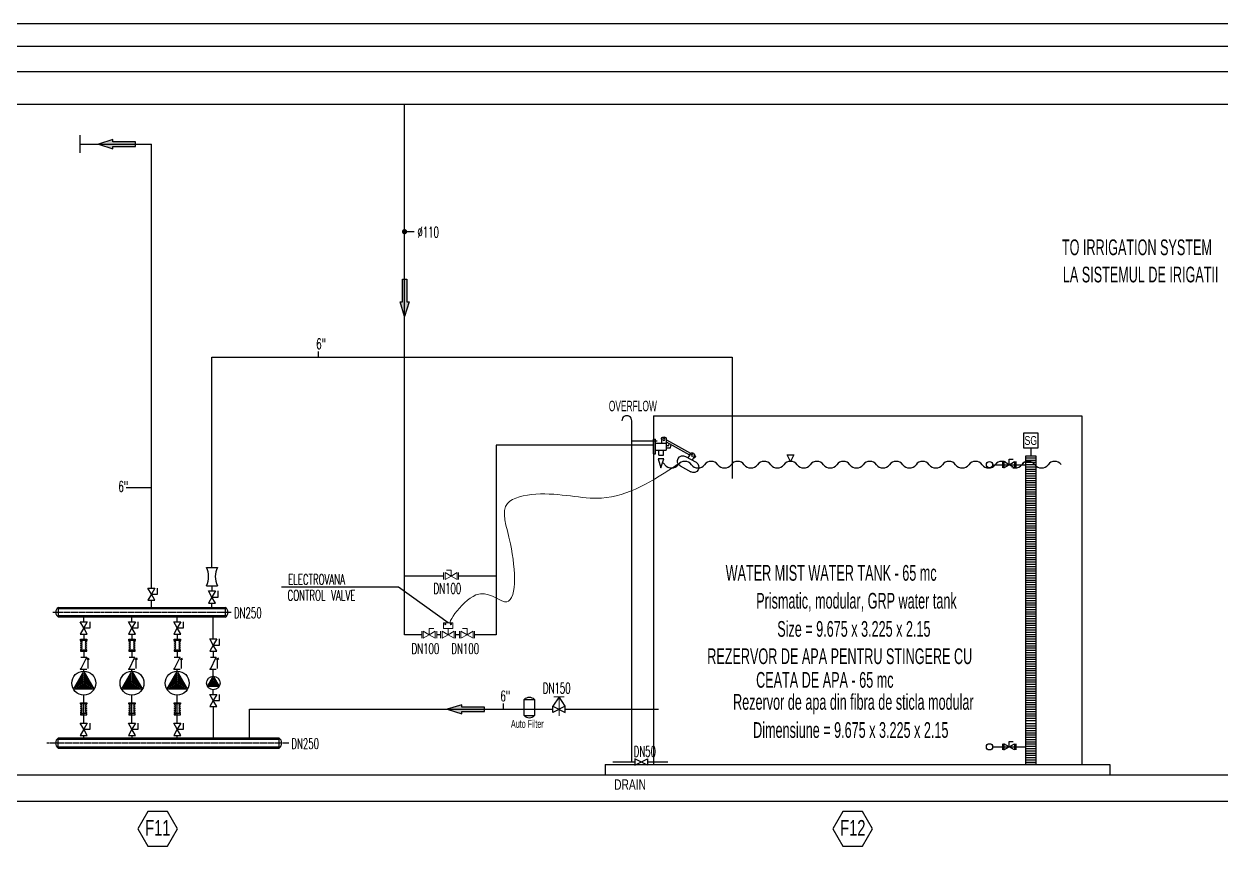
# Model space of a CAD drawing. Header units: inches. Extents: x -213476 to 33124, y -97366 to -68351.
# Drawn here: x -60458 to -51322, y -94996 to -88722 of the extents above; entities that cross this region are included whole.
import ezdxf
from ezdxf.enums import TextEntityAlignment as Align
from ezdxf.lldxf.tags import DXFTag

# ---------------------------------------------------------------- set-up
doc = ezdxf.new("R2010")
doc.units = ezdxf.units.IN
doc.header["$MEASUREMENT"] = 0
doc.set_wipeout_variables(frame=1)
doc.linetypes.add('CENTER2', pattern=[28.575, 19.05, -3.175, 3.175, -3.175])
doc.linetypes.add('DOT', pattern=[0.25, 0, -0.25])
for name, color, linetype in [('-M-DW EQUIP', 7, 'Continuous'), ('-M-DW VALVE', 7, 'Continuous'), ('1-CIHAZ', 8, 'Continuous'), ('1-FCU-BORU', 4, 'Continuous'), ('BAŞLIK', 1, 'Continuous'), ('duvar', 3, 'Continuous'), ('LEJAND', 3, 'Continuous'), ('ok', 7, 'Continuous'), ('T-ISICİHAZ', 8, 'Continuous'), ('T-NOT', 7, 'Continuous'), ('t-soguk', 161, 'Continuous'), ('T-SOĞUK', 161, 'SOĞUKSU'), ('t-temiz çap', 7, 'Continuous'), ('T-TOPLAM', 7, 'Continuous'), ('t-vana', 7, 'Continuous'), ('t-yangin', 40, 'YANGIN'), ('VANA', 7, 'Continuous')]:
    doc.layers.add(name, color=color, linetype=linetype)
doc.layers.add('1-SIHHI CAP', color=4, linetype='Continuous', lineweight=25)
doc.layers.add('T-SIHCİHAZ', color=1, linetype='Continuous', lineweight=5)
for name, color, linetype, true_color in [('t-santral', 7, 'Continuous', 0xffffff), ('T-SPR-CAP', 2, 'Continuous', 0xffff00), ('t-çap', 2, 'Continuous', 0xffff00)]:
    doc.layers.add(name, color=color, linetype=linetype, true_color=true_color)
doc.styles.add('ARIAL', font='wturkce.shx')
doc.styles.add('not', font='WTURKCE.SHX', dxfattribs={"width": 0.6, "height": 10})
doc.styles.add('russian', font='arial.ttf')
doc.styles.get("Standard").update_dxf_attribs({"font": 'arial.ttf'})
doc.styles.add('t-sihsemacap', font='txt.shx', dxfattribs={"width": 0.6, "height": 10})
doc.linetypes.add('FCG', pattern='A,5,-0.15,["/",Standard,S=0.1,R=0,X=-0.1,Y=-0.05],-0.03', length=5.18)
tags = doc.linetypes.add('SOĞUKSU', pattern=[0.85, 0.75, -0.05, 0, -0.05]).pattern_tags.tags
tags[10:11] = [DXFTag(74, 4), DXFTag(75, 0), DXFTag(340, '0'), DXFTag(46, 1.0), DXFTag(50, 0.0), DXFTag(44, 0.0), DXFTag(45, 0.0)]
tags[8:9] = [DXFTag(74, 4), DXFTag(75, 0), DXFTag(340, '0'), DXFTag(46, 1.0), DXFTag(50, 0.0), DXFTag(44, 0.0), DXFTag(45, 0.0)]
tags[6:7] = [DXFTag(74, 4), DXFTag(75, 0), DXFTag(340, '0'), DXFTag(46, 1.0), DXFTag(50, 0.0), DXFTag(44, 0.0), DXFTag(45, 0.0)]
tags[4:5] = [DXFTag(74, 4), DXFTag(75, 0), DXFTag(340, '0'), DXFTag(46, 1.0), DXFTag(50, 0.0), DXFTag(44, 0.0), DXFTag(45, 0.0)]
doc.linetypes.add('YANGIN', pattern='A,0.5,-0.1,["Y",Standard,S=0.1,R=0,X=-0.1,Y=-0.05],0', length=0.6)

# ---------------------------------------------------------------- blocks, each defined once
blk = doc.blocks.new('t-vana')
at = {"color": 7}
blk.add_wipeout([(6, 12), (0, 12), (6, 0), (0, 0), (6, 12), (0, 12)], dxfattribs=at).dxf.layer = 'T-ISICİHAZ'
at = {"layer": 't-vana'}
for p, q in [((6, 12), (0, 12)), ((0, 12), (6, 0)), ((0, 0), (6, 12)), ((6, 0), (0, 0))]:
    blk.add_line(p, q, dxfattribs=at)
blk = doc.blocks.new('A$C12F96355')
at = {"layer": 'ok', "ltscale": 100}
blk.add_hatch(color=256, dxfattribs=at).paths.add_polyline_path([(-16.44, 1), (-16.44, -1), (-6.42, -1), (-6.42, -2.01), (0, 0), (-6.42, 2.01), (-6.42, 1)])
blk.add_lwpolyline([(-6.42, -1), (-16.44, -1), (-16.44, 1), (-6.42, 1), (-6.42, 2.01), (0, 0), (-6.42, -2.01), (-6.42, -1), (-16.44, -1)], dxfattribs=at)
blk = doc.blocks.new('BV15')
at = {"linetype": 'DOT', "ltscale": 10000}
blk.add_wipeout([(-42.6, 10), (0, 10), (0, -10), (-42.6, -10)], dxfattribs=at).dxf.layer = '-M-DW VALVE'
at = {"layer": '-M-DW VALVE', "ltscale": 0.25}
for p, q in [((-42.6, 10), (-42.6, -10)), ((0, 10), (0, -10))]:
    blk.add_line(p, q, dxfattribs=at)
at = {"layer": '-M-DW VALVE'}
for p, q in [((-21.3, 0), (-21.3, 17.5)), ((-21.3, 17.5), (-8.3, 17.5))]:
    blk.add_line(p, q, dxfattribs=at)
at = {"layer": '-M-DW VALVE', "ltscale": 0.25, "flags": 128}
for points in [[(-21.3, 0), (-38.6, 10), (-38.6, -10)], [(-21.3, 0), (-4, 10), (-4, -10)]]:
    blk.add_lwpolyline(points, close=True, dxfattribs=at)
at = {"layer": '-M-DW VALVE', "flags": 9}
blk.add_attdef('CAP', text='', height=3, rotation=90, dxfattribs=at).set_placement((-7.3, 0), align=Align.MIDDLE_CENTER)
blk = doc.blocks.new('A$C325C4C26')
at = {"layer": 'LEJAND', "color": 7}
for p, q in [((-3, -1.1), (-3, 0)), ((-3, 0), (3, 0)), ((3, 0), (3, -1.1)), ((-3, -2), (-1.4, -1.1)), ((-1.4, -1.1), (-3, -1.1)), ((-1.4, -2.9), (-3, -2)), ((-3, -3.8), (-1.4, -2.9)), ((-1.4, -4.8), (-3, -3.8)), ((-3, -5.7), (-1.4, -4.8)), ((-1.4, -6.6), (-3, -5.7)), ((-3, -7.6), (-1.4, -6.6)), ((-1.4, -8.5), (-3, -7.6)), ((-3, -9.4), (-1.4, -8.5)), ((-1.4, -10.3), (-3, -9.4)), ((-3, -10.3), (-3, -11.4)), ((3, -10.3), (-3, -10.3)), ((-3, -10.3), (-1.4, -10.3)), ((-3, -11.4), (3, -11.4)), ((3, -1.1), (-1.4, -1.1)), ((1.4, -1.1), (3, -2)), ((3, -2), (1.4, -2.9)), ((1.4, -2.9), (3, -3.8)), ((3, -3.8), (1.4, -4.8)), ((1.4, -4.8), (3, -5.7)), ((3, -5.7), (1.4, -6.6)), ((1.4, -6.6), (3, -7.6)), ((3, -7.6), (1.4, -8.5)), ((1.4, -8.5), (3, -9.4)), ((3, -9.4), (1.4, -10.3)), ((3, -11.4), (3, -10.3))]:
    blk.add_line(p, q, dxfattribs=at)
blk = doc.blocks.new('Z$W@#14308')
at = {"layer": 'BAŞLIK', "color": 7}
for p, q in [((0, 4.8), (8.3, 0)), ((0, -4.8), (0, 4.8)), ((8.3, 0), (0, -4.8)), ((16.7, 4.8), (8.3, 0)), ((8.3, 0), (16.7, -4.8)), ((16.7, -4.8), (16.7, 4.8))]:
    blk.add_line(p, q, dxfattribs=at)
at = {"layer": 'T-TOPLAM', "color": 7, "ltscale": 1.1}
for p, q in [((8.3, 0), (8.3, 8.6)), ((8.3, 8.6), (16.7, 8.6))]:
    blk.add_line(p, q, dxfattribs=at)
blk = doc.blocks.new('A$C0F8577D1')
at = {"layer": 't-vana', "lineweight": 20}
for p, q in [((1, 11.8), (10.9, 11.8)), ((5.9, 11.8), (5.9, -6.3))]:
    blk.add_line(p, q, dxfattribs=at)
at = {"layer": 't-vana'}
for points in [[(11.9, 3), (5.9, 11.8), (0, 3)], [(11.9, -3), (11.9, 3), (0, -3), (0, 3), (11.9, -3)]]:
    blk.add_lwpolyline(points, dxfattribs=at)
blk = doc.blocks.new('Z$W@#6597')
at = {"layer": 't-vana'}
for p, q in [((0, 5.3), (0, -5.3)), ((17.4, 5.3), (17.4, -5.3))]:
    blk.add_line(p, q, dxfattribs=at)
for centre, start, end in [((8.7, 22.7), 243.5439, 296.4561), ((8.7, -22.7), 63.5439, 116.4561)]:
    blk.add_arc(centre, 19.5, start, end, dxfattribs=at)
blk = doc.blocks.new('şamandra-ali')
at = {"layer": 'VANA', "color": 7}
for p, q in [((-29.7, 15.5), (-84.2, -15.1)), ((-29.3, 11), (-82.1, -18.7)), ((-39.2, -2.8), (-40.4, 4.8)), ((-35, 2.1), (-35.9, 7.3)), ((-29.5, 2.1), (-35, 2.1)), ((-29.3, 16.4), (-29.4, 7)), ((-29.4, 8), (-29.4, -8)), ((-4.9, 8), (-29.4, 8)), ((-18.2, 16.4), (-18.1, 8)), ((0, 16.7), (-4.9, 16.7)), ((-4.9, -16.7), (-4.9, 16.7)), ((0, -16.7), (0, 16.7)), ((0, 9.9), (0, -9.9)), ((-73, -22.4), (-96.8, -35.8)), ((-93.9, -20.6), (-95.9, -21.7)), ((-95.9, -21.7), (-93.9, -25.3)), ((-91.9, -24.2), (-93.9, -25.3)), ((-92.8, -22.5), (-88.2, -30.9)), ((-83.2, -17), (-78.3, -25.4)), ((-29.5, -2.8), (-39.2, -2.8)), ((-4.9, -8), (-29.4, -8)), ((-23.1, -19.2), (-23.1, -8)), ((-12.4, -19.2), (-23.1, -19.2)), ((-12.4, -19.2), (-12.4, -8)), ((0, -16.7), (-4.9, -16.7)), ((-60.9, -43.9), (-84.7, -57.3))]:
    blk.add_line(p, q, dxfattribs=at)
blk.add_lwpolyline([(-17.3, -48), (-23.8, -28.2), (-10.7, -28.2), (-17.3, -48)], dxfattribs=at)
for centre in [(-23.7, 16.5), (-88, -19.6)]:
    blk.add_circle(centre, 2.41, dxfattribs=at)
for centre, radius, start, end in [((-23.7, 16.4), 5.53, 0, 180), ((-88, -19.7), 5.53, 29.3444, 209.3444), ((-67, -33.2), 12.4, 299.3444, 119.3444), ((-90.8, -46.6), 12.4, 119.3444, 299.3444)]:
    blk.add_arc(centre, radius, start, end, dxfattribs=at)
blk = doc.blocks.new('A$C203A742C')
at = {"layer": 'T-SIHCİHAZ', "color": 7}
for p, q in [((7.5, 15.7), (7.5, 30.7)), ((7.5, 30.7), (30.9, 30.7)), ((30.9, 30.7), (30.9, 15.7)), ((0, 9), (0, -9)), ((7.5, 15.7), (30.9, 15.7)), ((19.2, 0), (19.2, 15.7)), ((38.4, 9), (38.4, -9))]:
    blk.add_line(p, q, dxfattribs=at)
at = {"layer": 'T-SIHCİHAZ', "color": 7, "elevation": -23.2}
for points in [[(19.2, 0), (3.6, 9), (3.6, -9)], [(19.2, 0), (34.8, 9), (34.8, -9)]]:
    blk.add_lwpolyline(points, close=True, dxfattribs=at)
at = {"layer": 'T-SIHCİHAZ', "color": 7}
for centre in [(12, 27.2), (26.4, 27.2)]:
    blk.add_circle(centre, 1.5, dxfattribs=at)

msp = doc.modelspace()

# ---------------------------------------------------------------- linework, layer by layer
at = {"layer": '-M-DW EQUIP'}
msp.add_line((-52773.8, -91956.3, 0), (-52773.8, -92018.3, 0), dxfattribs=at)
at = {"layer": '-M-DW EQUIP', "color": 14}
for p, q in [((-52812, -92033, 0), (-52735.6, -92033, 0)), ((-52812, -92050.2, 0), (-52735.6, -92050.2, 0)), ((-52812, -92067.5, 0), (-52735.6, -92067.5, 0)), ((-52812, -92084.8, 0), (-52735.6, -92084.8, 0)), ((-52812, -92102.1, 0), (-52735.6, -92102.1, 0)), ((-52812, -92119.4, 0), (-52735.6, -92119.4, 0)), ((-52812, -92119.4, 0), (-52735.6, -92119.4, 0)), ((-52812, -92136.6, 0), (-52735.6, -92136.6, 0)), ((-52812, -92153.9, 0), (-52735.6, -92153.9, 0)), ((-52812, -92171.2, 0), (-52735.6, -92171.2, 0)), ((-52812, -92188.5, 0), (-52735.6, -92188.5, 0)), ((-52812, -92188.5, 0), (-52735.6, -92188.5, 0)), ((-52812, -92205.8, 0), (-52735.6, -92205.8, 0)), ((-52812, -92223, 0), (-52735.6, -92223, 0)), ((-52812, -92240.3, 0), (-52735.6, -92240.3, 0)), ((-52812, -92257.6, 0), (-52735.6, -92257.6, 0)), ((-52812, -92274.9, 0), (-52735.6, -92274.9, 0)), ((-52812, -92292.2, 0), (-52735.6, -92292.2, 0)), ((-52812, -92309.4, 0), (-52735.6, -92309.4, 0)), ((-52812, -92326.7, 0), (-52735.6, -92326.7, 0)), ((-52812, -92344, 0), (-52735.6, -92344, 0)), ((-52812, -92361.3, 0), (-52735.6, -92361.3, 0)), ((-52812, -92378.6, 0), (-52735.6, -92378.6, 0)), ((-52812, -92395.8, 0), (-52735.6, -92395.8, 0)), ((-52812, -92413.1, 0), (-52735.6, -92413.1, 0)), ((-52812, -92430.4, 0), (-52735.6, -92430.4, 0)), ((-52812, -92447.7, 0), (-52735.6, -92447.7, 0)), ((-52812, -92465, 0), (-52735.6, -92465, 0)), ((-52812, -92482.2, 0), (-52735.6, -92482.2, 0)), ((-52812, -92499.5, 0), (-52735.6, -92499.5, 0)), ((-52812, -92516.8, 0), (-52735.6, -92516.8, 0)), ((-52812, -92534.1, 0), (-52735.6, -92534.1, 0)), ((-52812, -92551.4, 0), (-52735.6, -92551.4, 0)), ((-52812, -92568.6, 0), (-52735.6, -92568.6, 0)), ((-52812, -92585.9, 0), (-52735.6, -92585.9, 0)), ((-52812, -92603.2, 0), (-52735.6, -92603.2, 0)), ((-52812, -92603.2, 0), (-52735.6, -92603.2, 0)), ((-52812, -92620.5, 0), (-52735.6, -92620.5, 0)), ((-52812, -92637.8, 0), (-52735.6, -92637.8, 0)), ((-52812, -92655, 0), (-52735.6, -92655, 0)), ((-52812, -92672.3, 0), (-52735.6, -92672.3, 0)), ((-52812, -92689.6, 0), (-52735.6, -92689.6, 0)), ((-52812, -92706.9, 0), (-52735.6, -92706.9, 0)), ((-52812, -92724.2, 0), (-52735.6, -92724.2, 0)), ((-52812, -92741.4, 0), (-52735.6, -92741.4, 0)), ((-52812, -92758.7, 0), (-52735.6, -92758.7, 0)), ((-52812, -92776, 0), (-52735.6, -92776, 0)), ((-52812, -92793.3, 0), (-52735.6, -92793.3, 0)), ((-52812, -92810.6, 0), (-52735.6, -92810.6, 0)), ((-52812, -92827.8, 0), (-52735.6, -92827.8, 0)), ((-52812, -92845.1, 0), (-52735.6, -92845.1, 0)), ((-52812, -92862.4, 0), (-52735.6, -92862.4, 0)), ((-52812, -92879.7, 0), (-52735.6, -92879.7, 0)), ((-52812, -92897, 0), (-52735.6, -92897, 0)), ((-52812, -92914.2, 0), (-52735.6, -92914.2, 0)), ((-52812, -92931.5, 0), (-52735.6, -92931.5, 0)), ((-52812, -92948.8, 0), (-52735.6, -92948.8, 0)), ((-52812, -92966.1, 0), (-52735.6, -92966.1, 0)), ((-52812, -92983.4, 0), (-52735.6, -92983.4, 0)), ((-52812, -93000.6, 0), (-52735.6, -93000.6, 0)), ((-52812, -93017.9, 0), (-52735.6, -93017.9, 0)), ((-52812, -93017.9, 0), (-52735.6, -93017.9, 0)), ((-52812, -93035.2, 0), (-52735.6, -93035.2, 0)), ((-52812, -93052.5, 0), (-52735.6, -93052.5, 0)), ((-52812, -93069.8, 0), (-52735.6, -93069.8, 0)), ((-52812, -93087, 0), (-52735.6, -93087, 0)), ((-52812, -93104.3, 0), (-52735.6, -93104.3, 0)), ((-52812, -93121.6, 0), (-52735.6, -93121.6, 0)), ((-52812, -93138.9, 0), (-52735.6, -93138.9, 0)), ((-52812, -93156.2, 0), (-52735.6, -93156.2, 0)), ((-52812, -93173.4, 0), (-52735.6, -93173.4, 0)), ((-52812, -93190.7, 0), (-52735.6, -93190.7, 0)), ((-52812, -93208, 0), (-52735.6, -93208, 0)), ((-52812, -93225.3, 0), (-52735.6, -93225.3, 0)), ((-52812, -93242.6, 0), (-52735.6, -93242.6, 0)), ((-52812, -93259.8, 0), (-52735.6, -93259.8, 0)), ((-52812, -93277.1, 0), (-52735.6, -93277.1, 0)), ((-52812, -93294.4, 0), (-52735.6, -93294.4, 0)), ((-52812, -93311.7, 0), (-52735.6, -93311.7, 0)), ((-52812, -93329, 0), (-52735.6, -93329, 0)), ((-52812, -93346.2, 0), (-52735.6, -93346.2, 0)), ((-52812, -93363.5, 0), (-52735.6, -93363.5, 0)), ((-52812, -93380.8, 0), (-52735.6, -93380.8, 0)), ((-52812, -93398.1, 0), (-52735.6, -93398.1, 0)), ((-52812, -93415.4, 0), (-52735.6, -93415.4, 0)), ((-52812, -93432.6, 0), (-52735.6, -93432.6, 0)), ((-52812, -93449.9, 0), (-52735.6, -93449.9, 0)), ((-52812, -93467.2, 0), (-52735.6, -93467.2, 0)), ((-52812, -93484.5, 0), (-52735.6, -93484.5, 0)), ((-52812, -93501.8, 0), (-52735.6, -93501.8, 0)), ((-52812, -93519, 0), (-52735.6, -93519, 0)), ((-52812, -93536.3, 0), (-52735.6, -93536.3, 0)), ((-52812, -93553.6, 0), (-52735.6, -93553.6, 0)), ((-52812, -93570.9, 0), (-52735.6, -93570.9, 0)), ((-52812, -93588.2, 0), (-52735.6, -93588.2, 0)), ((-52812, -93605.4, 0), (-52735.6, -93605.4, 0)), ((-52812, -93622.7, 0), (-52735.6, -93622.7, 0)), ((-52812, -93640, 0), (-52735.6, -93640, 0)), ((-52812, -93657.3, 0), (-52735.6, -93657.3, 0)), ((-52812, -93674.6, 0), (-52735.6, -93674.6, 0)), ((-52812, -93692.2, 0), (-52735.6, -93692.2, 0)), ((-52812, -93709.5, 0), (-52735.6, -93709.5, 0)), ((-52812, -93726.8, 0), (-52735.6, -93726.8, 0)), ((-52812, -93744, 0), (-52735.6, -93744, 0)), ((-52812, -93761.3, 0), (-52735.6, -93761.3, 0)), ((-52812, -93778.6, 0), (-52735.6, -93778.6, 0)), ((-52812, -93795.9, 0), (-52735.6, -93795.9, 0)), ((-52812, -93813.2, 0), (-52735.6, -93813.2, 0)), ((-52812, -93830.4, 0), (-52735.6, -93830.4, 0)), ((-52812, -93847.7, 0), (-52735.6, -93847.7, 0)), ((-52812, -93865, 0), (-52735.6, -93865, 0)), ((-52812, -93882.3, 0), (-52735.6, -93882.3, 0)), ((-52812, -93899.6, 0), (-52735.6, -93899.6, 0)), ((-52812, -93916.8, 0), (-52735.6, -93916.8, 0)), ((-52812, -93934.1, 0), (-52735.6, -93934.1, 0)), ((-52812, -93951.4, 0), (-52735.6, -93951.4, 0)), ((-52812, -93968.7, 0), (-52735.6, -93968.7, 0)), ((-52812, -93986, 0), (-52735.6, -93986, 0)), ((-52812, -94003.2, 0), (-52735.6, -94003.2, 0)), ((-52812, -94020.5, 0), (-52735.6, -94020.5, 0)), ((-52812, -94037.8, 0), (-52735.6, -94037.8, 0)), ((-52812, -94061.9, 0), (-52735.6, -94061.9, 0)), ((-52812, -94079.2, 0), (-52735.6, -94079.2, 0)), ((-52812, -94096.5, 0), (-52735.6, -94096.5, 0)), ((-52812, -94113.7, 0), (-52735.6, -94113.7, 0)), ((-52812, -94131, 0), (-52735.6, -94131, 0)), ((-52812, -94148.3, 0), (-52735.6, -94148.3, 0)), ((-52812, -94165.6, 0), (-52735.6, -94165.6, 0)), ((-52812, -94182.9, 0), (-52735.6, -94182.9, 0)), ((-52812, -94200.1, 0), (-52735.6, -94200.1, 0)), ((-52812, -94217.4, 0), (-52735.6, -94217.4, 0)), ((-52812, -94234.7, 0), (-52735.6, -94234.7, 0)), ((-52812, -94252, 0), (-52735.6, -94252, 0)), ((-52812, -94269.3, 0), (-52735.6, -94269.3, 0)), ((-52812, -94286.5, 0), (-52735.6, -94286.5, 0)), ((-52812, -94303.8, 0), (-52735.6, -94303.8, 0)), ((-52812, -94321.1, 0), (-52735.6, -94321.1, 0)), ((-52812, -94338.4, 0), (-52735.6, -94338.4, 0)), ((-52812, -94355.6, 0), (-52735.6, -94355.6, 0))]:
    msp.add_line(p, q, dxfattribs=at)
at = {"layer": '-M-DW EQUIP'}
for points in [[(-52829, -91956.3), (-52718.5, -91956.3), (-52718.5, -91845.9), (-52829, -91845.9)], [(-52812, -92018.3), (-52735.6, -92018.3), (-52735.6, -94373.6), (-52812, -94373.6)]]:
    msp.add_lwpolyline(points, close=True, dxfattribs=at)
at = {"layer": '-M-DW VALVE'}
for centre in [(-53089.4, -92085.9, 0), (-53089.4, -94239.2, 0)]:
    msp.add_circle(centre, 23.8, dxfattribs=at)
at = {"layer": '1-FCU-BORU', "linetype": 'FCG'}
for p, q in [((-60001.4, -93281.7), (-60001.4, -93249.8)), ((-60001.4, -93281.7), (-60001.4, -93249.8)), ((-59633.6, -93281.7), (-59633.6, -93249.8)), ((-59633.6, -93281.7), (-59633.6, -93249.8)), ((-59288.4, -93281.7), (-59288.4, -93249.8)), ((-59288.4, -93281.7), (-59288.4, -93249.8)), ((-59012.9, -93415.3), (-59012.9, -93249.8)), ((-59012.9, -93415.3), (-59012.9, -93249.8)), ((-60001.4, -93378), (-60001.4, -93417.7)), ((-60001.4, -93378), (-60001.4, -93417.7)), ((-59633.6, -93378), (-59633.6, -93417.7)), ((-59633.6, -93378), (-59633.6, -93417.7)), ((-59288.4, -93378), (-59288.4, -93417.7)), ((-59288.4, -93378), (-59288.4, -93417.7)), ((-60001.4, -93508.9), (-60001.4, -93555.5)), ((-60001.4, -93508.9), (-60001.4, -93555.5)), ((-59633.6, -93508.9), (-59633.6, -93555.5)), ((-59633.6, -93508.9), (-59633.6, -93555.5)), ((-59288.4, -93508.9), (-59288.4, -93555.5)), ((-59288.4, -93508.9), (-59288.4, -93555.5)), ((-59012.9, -93508.8), (-59012.9, -93555.5)), ((-59012.9, -93508.8), (-59012.9, -93555.5)), ((-60001.4, -93661.5), (-60001.4, -93645.9)), ((-60001.4, -93661.5), (-60001.4, -93645.9)), ((-59633.6, -93661.5), (-59633.6, -93645.9)), ((-59633.6, -93661.5), (-59633.6, -93645.9)), ((-59288.4, -93661.5), (-59288.4, -93645.9)), ((-59288.4, -93661.5), (-59288.4, -93645.9)), ((-59012.9, -93661.5), (-59012.9, -93645.9)), ((-59012.9, -93700.8), (-59012.9, -93645.9)), ((-59012.9, -93838.9), (-59012.9, -93803.7)), ((-59012.9, -93838.9), (-59012.9, -93803.7)), ((-60001.4, -94058.1), (-60001.4, -93844.5)), ((-60001.4, -94058.1), (-60001.4, -93844.5)), ((-59633.6, -94058.1), (-59633.6, -93844.5)), ((-59633.6, -94058.1), (-59633.6, -93844.5)), ((-59288.4, -94058.1), (-59288.4, -93844.5)), ((-59288.4, -94058.1), (-59288.4, -93844.5)), ((-59012.5, -94172.8), (-59012.5, -93932.3)), ((-59012.5, -94172.8), (-59012.5, -93932.3)), ((-60001, -94172.8), (-60001, -94151.5)), ((-60001, -94172.8), (-60001, -94151.5)), ((-59633.2, -94172.8), (-59633.2, -94151.5)), ((-59633.2, -94172.8), (-59633.2, -94151.5)), ((-59288, -94172.8), (-59288, -94151.5)), ((-59288, -94172.8), (-59288, -94151.5))]:
    msp.add_line(p, q, dxfattribs=at)
at = {"layer": '1-SIHHI CAP', "color": 4, "ltscale": 100}
msp.add_line((-57220.8, -93292, 46483712637.8), (-57599.9, -93021.1, 46483712637.8), dxfattribs=at)
at = {"layer": 'duvar', "color": 3, "lineweight": -3}
for p, q in [((-213010.7, -94453.6), (-13803.3, -94453.6)), ((-213010.7, -94653.6), (-13803.3, -94653.6))]:
    msp.add_line(p, q, dxfattribs=at)
at = {"layer": 'T-ISICİHAZ', "color": 240}
for p, q in [((-55654.5, -91712.4), (-52385.1, -91712.4)), ((-55654.5, -91712.4), (-55654.5, -94373.6)), ((-52385.1, -91712.4), (-52385.1, -94373.6)), ((-60194.8, -93174.6), (-58922.1, -93174.6)), ((-60194.8, -93174.6), (-58922.1, -93174.6)), ((-58921.8, -93249.8), (-60194.4, -93249.8)), ((-58921.8, -93249.8), (-60194.4, -93249.8)), ((-56640.8, -93878.3), (-56561, -93878.3)), ((-56640.8, -94000.7), (-56561, -94000.7)), ((-58510.9, -94172.8), (-60196, -94172.8)), ((-58510.9, -94172.8), (-60196, -94172.8)), ((-60196.3, -94248.1), (-58511.4, -94248.1)), ((-60196.3, -94248.1), (-58511.4, -94248.1))]:
    msp.add_line(p, q, dxfattribs=at)
at = {"layer": 'T-ISICİHAZ', "color": 5}
for p, q in [((-55819.3, -94354), (-55819.3, -91751.4)), ((-55626, -91905.8), (-55819.3, -91905.8)), ((-55963.3, -94354), (-55795.6, -94354)), ((-55699.2, -94354), (-55544.6, -94354))]:
    msp.add_line(p, q, dxfattribs=at)
at = {"layer": 'T-ISICİHAZ', "color": 7}
for p, q in [((-54608, -92060.6), (-54633.2, -92010.2)), ((-54633.2, -92010.2), (-54582.8, -92010.2)), ((-54582.8, -92010.2), (-54608, -92060.6)), ((-60194.6, -93240.4), (-60194.6, -93184)), ((-60194.6, -93184), (-58921.8, -93184)), ((-60194.6, -93240.4), (-60194.6, -93184)), ((-60194.6, -93184), (-58921.8, -93184)), ((-58921.8, -93184), (-58921.8, -93240.4)), ((-58921.8, -93184), (-58921.8, -93240.4)), ((-58921.8, -93240.4), (-60194.6, -93240.4)), ((-58921.8, -93240.4), (-60194.6, -93240.4)), ((-58511.1, -94182.3), (-60196.3, -94182.3)), ((-58511.1, -94182.3), (-60196.3, -94182.3)), ((-60196.3, -94238.7), (-60196.3, -94182.3)), ((-60196.3, -94238.7), (-60196.3, -94182.3)), ((-58511.1, -94238.7), (-58511.1, -94182.3)), ((-58511.1, -94238.7), (-58511.1, -94182.3)), ((-60196.3, -94238.7), (-58511.1, -94238.7)), ((-60196.3, -94238.7), (-58511.1, -94238.7)), ((-56023.7, -94373.6), (-56023.7, -94453.6)), ((-52172, -94373.6), (-52172, -94453.6))]:
    msp.add_line(p, q, dxfattribs=at)
at = {"layer": 'T-ISICİHAZ', "color": 7, "linetype": 'CENTER2'}
for p, q in [((-60237.8, -93212.2), (-58873.7, -93212.2)), ((-60237.8, -93212.2), (-58873.7, -93212.2)), ((-58435.9, -94210.5), (-60285.2, -94210.5)), ((-58435.9, -94210.5), (-60285.2, -94210.5))]:
    msp.add_line(p, q, dxfattribs=at)
at = {"layer": 'T-ISICİHAZ', "color": 7}
for points in [[(-59922.4, -93798.7), (-60080.6, -93798.7), (-60001.5, -93661.7)], [(-59922.4, -93798.7), (-60080.6, -93798.7), (-60001.5, -93661.7)], [(-59935.3, -93791.3), (-60067.7, -93791.3), (-60001.5, -93676.6)], [(-59935.3, -93791.3), (-60067.7, -93791.3), (-60001.5, -93676.6)], [(-59948.2, -93783.8), (-60054.8, -93783.8), (-60001.5, -93691.6)], [(-59948.2, -93783.8), (-60054.8, -93783.8), (-60001.5, -93691.6)], [(-59961.2, -93776.3), (-60041.8, -93776.3), (-60001.5, -93706.5)], [(-59961.2, -93776.3), (-60041.8, -93776.3), (-60001.5, -93706.5)], [(-59974.1, -93768.9), (-60028.9, -93768.9), (-60001.5, -93721.4)], [(-59974.1, -93768.9), (-60028.9, -93768.9), (-60001.5, -93721.4)], [(-59987, -93761.4), (-60016, -93761.4), (-60001.5, -93736.3)], [(-59987, -93761.4), (-60016, -93761.4), (-60001.5, -93736.3)], [(-59554.6, -93798.7), (-59712.8, -93798.7), (-59633.7, -93661.7)], [(-59554.6, -93798.7), (-59712.8, -93798.7), (-59633.7, -93661.7)], [(-59567.5, -93791.3), (-59699.9, -93791.3), (-59633.7, -93676.6)], [(-59567.5, -93791.3), (-59699.9, -93791.3), (-59633.7, -93676.6)], [(-59580.4, -93783.8), (-59686.9, -93783.8), (-59633.7, -93691.6)], [(-59580.4, -93783.8), (-59686.9, -93783.8), (-59633.7, -93691.6)], [(-59593.3, -93776.3), (-59674, -93776.3), (-59633.7, -93706.5)], [(-59593.3, -93776.3), (-59674, -93776.3), (-59633.7, -93706.5)], [(-59606.3, -93768.9), (-59661.1, -93768.9), (-59633.7, -93721.4)], [(-59606.3, -93768.9), (-59661.1, -93768.9), (-59633.7, -93721.4)], [(-59619.2, -93761.4), (-59648.2, -93761.4), (-59633.7, -93736.3)], [(-59619.2, -93761.4), (-59648.2, -93761.4), (-59633.7, -93736.3)], [(-59209.4, -93798.7), (-59367.6, -93798.7), (-59288.5, -93661.7)], [(-59209.4, -93798.7), (-59367.6, -93798.7), (-59288.5, -93661.7)], [(-59222.3, -93791.3), (-59354.6, -93791.3), (-59288.5, -93676.6)], [(-59222.3, -93791.3), (-59354.6, -93791.3), (-59288.5, -93676.6)], [(-59235.2, -93783.8), (-59341.7, -93783.8), (-59288.5, -93691.6)], [(-59235.2, -93783.8), (-59341.7, -93783.8), (-59288.5, -93691.6)], [(-59248.1, -93776.3), (-59328.8, -93776.3), (-59288.5, -93706.5)], [(-59248.1, -93776.3), (-59328.8, -93776.3), (-59288.5, -93706.5)], [(-59261, -93768.9), (-59315.9, -93768.9), (-59288.5, -93721.4)], [(-59261, -93768.9), (-59315.9, -93768.9), (-59288.5, -93721.4)], [(-59274, -93761.4), (-59303, -93761.4), (-59288.5, -93736.3)], [(-59274, -93761.4), (-59303, -93761.4), (-59288.5, -93736.3)], [(-58968.5, -93777.9), (-59057.5, -93777.9), (-59013, -93700.9)], [(-58968.5, -93777.9), (-59057.5, -93777.9), (-59013, -93700.9)], [(-58975.7, -93773.7), (-59050.2, -93773.7), (-59013, -93709.3)], [(-58975.7, -93773.7), (-59050.2, -93773.7), (-59013, -93709.3)], [(-58983, -93769.6), (-59042.9, -93769.6), (-59013, -93717.7)], [(-58983, -93769.6), (-59042.9, -93769.6), (-59013, -93717.7)], [(-58990.3, -93765.4), (-59035.7, -93765.4), (-59013, -93726.1)], [(-58990.3, -93765.4), (-59035.7, -93765.4), (-59013, -93726.1)], [(-58997.5, -93761.2), (-59028.4, -93761.2), (-59013, -93734.4)], [(-58997.5, -93761.2), (-59028.4, -93761.2), (-59013, -93734.4)], [(-59999.9, -93754), (-60003.1, -93754), (-60001.5, -93751.2)], [(-59999.9, -93754), (-60003.1, -93754), (-60001.5, -93751.2)], [(-59632.1, -93754), (-59635.3, -93754), (-59633.7, -93751.2)], [(-59632.1, -93754), (-59635.3, -93754), (-59633.7, -93751.2)], [(-59286.9, -93754), (-59290, -93754), (-59288.5, -93751.2)], [(-59286.9, -93754), (-59290, -93754), (-59288.5, -93751.2)], [(-59004.8, -93757), (-59021.1, -93757), (-59013, -93742.8)], [(-59004.8, -93757), (-59021.1, -93757), (-59013, -93742.8)], [(-59012.1, -93752.8), (-59013.9, -93752.8), (-59013, -93751.2)], [(-59012.1, -93752.8), (-59013.9, -93752.8), (-59013, -93751.2)]]:
    msp.add_lwpolyline(points, close=True, dxfattribs=at)
at = {"layer": 'T-ISICİHAZ', "color": 240}
for points in [[(-56640.8, -94000.7), (-56640.8, -93878.3)], [(-56561, -93878.3), (-56561, -94000.7)]]:
    msp.add_lwpolyline(points, dxfattribs=at)
at = {"layer": 'T-ISICİHAZ', "color": 4}
for points in [[(-59513.8, -94996.2), (-59362.1, -94996.2), (-59286.3, -94864.9), (-59362.1, -94733.5), (-59513.8, -94733.5), (-59589.6, -94864.9)], [(-54209.7, -94996.3), (-54058, -94996.3), (-53982.2, -94864.9), (-54058, -94733.6), (-54209.7, -94733.6), (-54285.5, -94864.9)]]:
    msp.add_lwpolyline(points, close=True, dxfattribs=at)
at = {"layer": 'T-ISICİHAZ', "color": 7}
for centre, radius in [((-60001.4, -93753), 91.5), ((-60001.4, -93753), 91.5), ((-59633.6, -93753), 91.5), ((-59633.6, -93753), 91.5), ((-59288.4, -93753), 91.5), ((-59288.4, -93753), 91.5), ((-59012.9, -93752.2), 51.5), ((-59012.9, -93752.2), 51.5)]:
    msp.add_circle(centre, radius, dxfattribs=at)
at = {"layer": 'T-ISICİHAZ', "color": 5}
msp.add_arc((-55857.1, -91750.2), 37.8, 358.27977, 181.72023, dxfattribs=at)
at = {"layer": 'T-ISICİHAZ', "color": 7}
for centre, start, end in [((-55616.3, -92123.6), 36.8699, 58.70447), ((-55515.5, -92048), 216.8699, 323.1301), ((-55414.6, -92123.6), 36.8699, 143.1301), ((-55313.8, -92048), 216.8699, 323.1301), ((-55213, -92123.6), 36.8699, 143.1301), ((-55112.2, -92048), 216.8699, 323.1301), ((-55011.3, -92123.6), 36.8699, 143.1301), ((-54910.5, -92048), 216.8699, 323.1301), ((-54809.7, -92123.6), 36.8699, 143.1301), ((-54708.9, -92048), 216.8699, 323.1301), ((-54608, -92123.6), 36.8699, 143.1301), ((-54507.2, -92048), 216.8699, 323.1301), ((-54406.4, -92123.6), 36.8699, 143.1301), ((-54305.6, -92048), 216.8699, 323.1301), ((-54204.8, -92123.6), 36.8699, 143.1301), ((-54103.9, -92048), 216.8699, 323.1301), ((-54003.1, -92123.6), 36.8699, 143.1301), ((-53902.3, -92048), 216.8699, 323.1301), ((-53801.5, -92123.6), 36.8699, 143.1301), ((-53700.6, -92048), 216.8699, 323.1301), ((-53599.8, -92123.6), 36.8699, 143.1301), ((-53499, -92048), 216.8699, 323.1301), ((-53398.2, -92123.6), 36.8699, 143.1301), ((-53297.3, -92048), 216.8699, 323.1301), ((-53196.5, -92123.6), 36.8699, 143.1301), ((-53095.7, -92048), 216.8699, 323.1301), ((-52994.9, -92123.6), 36.8699, 143.1301), ((-52894, -92048), 216.8699, 323.1301), ((-52793.2, -92123.6), 38.17569, 143.1301), ((-52793.2, -92123.6), 36.8699, 143.1301), ((-52692.4, -92048), 216.8699, 323.1301), ((-52591.6, -92123.6), 38.17569, 143.1301)]:
    msp.add_arc(centre, 63, start, end, dxfattribs=at)
at = {"layer": 'T-ISICİHAZ', "color": 240}
for centre, radius, start, end in [((-60170.2, -93212), 44.9, 123.33491, 237.38607), ((-60170.2, -93212), 44.9, 123.33491, 237.38607), ((-58946.3, -93212.3), 44.9, 303.24553, 57.29516), ((-58946.3, -93212.3), 44.9, 303.24553, 57.29516), ((-56600.9, -93920.7), 58.2, 46.70498, 133.29502), ((-56600.9, -93958.4), 58.2, 226.70498, 313.29502), ((-60171.9, -94210.3), 44.9, 123.33491, 237.38607), ((-60171.9, -94210.3), 44.9, 123.33491, 237.38607), ((-58535.6, -94210.3), 44.9, 302.61393, 56.66509), ((-58535.6, -94210.3), 44.9, 302.61393, 56.66509)]:
    msp.add_arc(centre, radius, start, end, dxfattribs=at)
at = {"layer": 'T-SIHCİHAZ', "color": 7}
for p, q in [((-57255.4, -92909.6, 46483712637.8), (-57255.4, -92963.3, 46483712637.8)), ((-57198.2, -92889.6, 46483712637.8), (-57233, -92889.6, 46483712637.8)), ((-57198.2, -92936.4, 46483712637.8), (-57198.2, -92889.6, 46483712637.8)), ((-57141, -92909.6, 46483712637.8), (-57141, -92963.3, 46483712637.8)), ((-57422.2, -93356.7, 46483712637.8), (-57422.2, -93410.3, 46483712637.8)), ((-57365, -93383.5, 46483712637.8), (-57365, -93336.7, 46483712637.8)), ((-57365, -93336.7, 46483712637.8), (-57330.2, -93336.7, 46483712637.8)), ((-57307.8, -93356.7, 46483712637.8), (-57307.8, -93410.3, 46483712637.8)), ((-57133.9, -93356.7, 46483712637.8), (-57133.9, -93410.3, 46483712637.8)), ((-57076.7, -93336.7, 46483712637.8), (-57111.5, -93336.7, 46483712637.8)), ((-57076.7, -93383.5, 46483712637.8), (-57076.7, -93336.7, 46483712637.8)), ((-57019.5, -93356.7, 46483712637.8), (-57019.5, -93410.3, 46483712637.8))]:
    msp.add_line(p, q, dxfattribs=at)
at = {"layer": 'T-SIHCİHAZ', "color": 7, "elevation": 46483712568.5}
for points in [[(-57198.2, -92936.4), (-57244.6, -92909.6), (-57244.6, -92963.3)], [(-57198.2, -92936.4), (-57151.7, -92909.6), (-57151.7, -92963.3)], [(-57365, -93383.5), (-57411.5, -93356.7), (-57411.5, -93410.3)], [(-57365, -93383.5), (-57318.6, -93356.7), (-57318.6, -93410.3)], [(-57076.7, -93383.5), (-57123.1, -93356.7), (-57123.1, -93410.3)], [(-57076.7, -93383.5), (-57030.2, -93356.7), (-57030.2, -93410.3)]]:
    msp.add_lwpolyline(points, close=True, dxfattribs=at)
at = {"layer": 'T-SIHCİHAZ', "color": 7, "ltscale": 1.1}
msp.add_open_spline([(-57186, -93292, 46483712637.8), (-57262, -93343.8, 46483712637.8), (-57010, -92946.6, 46483712637.8), (-56688.2, -93280.9, 46483712637.8), (-56709.7, -92707.6, 46483712637.8), (-56853.9, -92362.5, 46483712637.8), (-56434, -92274.1, 46483712637.8), (-56001.3, -92418.8, 46483712637.8), (-55657.5, -92210.8, 46483712637.8), (-55464.9, -92080.6, 46483712637.8)], degree=3, knots=[0, 0, 0, 0, 82.812083, 150.128811, 283.682648, 376.392181, 444.416972, 595.406677, 789.309524, 789.309524, 789.309524, 789.309524], dxfattribs=at)
at = {"layer": 't-soguk'}
for p, q in [((-41388.3, -88722.4, 0), (-121182.5, -88722.4, 0)), ((-41388.3, -88722.4, 0), (-97677.6, -88722.4, 0)), ((-41600.3, -88893.7, 0), (-113898.2, -88893.7, 0)), ((-41600.3, -88893.7, 0), (-91583.4, -88893.7, 0)), ((-41812.3, -89088.4, 0), (-105089, -89088.4, 0)), ((-41812.3, -89088.4, 0), (-84312.6, -89088.4, 0)), ((-42024.3, -89337.9, 0), (-88966.5, -89337.9, 0)), ((-42024.3, -89337.9, 0), (-65510, -89337.9, 0)), ((-57553, -93383.5, 0), (-57553, -89337.9, 0)), ((-56854.5, -91938.1), (-56854.5, -93383.5)), ((-55654.5, -91938.1), (-56854.5, -91938.1)), ((-57255.4, -92936.4), (-57553, -92936.4)), ((-56854.5, -92936.4), (-57141, -92936.4)), ((-57422.2, -93383.5), (-57553, -93383.5)), ((-56854.5, -93383.5), (-57019.5, -93383.5))]:
    msp.add_line(p, q, dxfattribs=at)
at = {"layer": 'T-SOĞUK', "ltscale": 200}
for p, q in [((-57278, -93383.5, 46483712637.8), (-57307.8, -93383.5, 46483712637.8)), ((-57133.9, -93383.5, 46483712637.8), (-57163.7, -93383.5, 46483712637.8))]:
    msp.add_line(p, q, dxfattribs=at)
at = {"layer": 'T-SPR-CAP', "color": 7}
msp.add_line((-60031.4, -89571.1), (-60031.4, -89707.1), dxfattribs=at)
at = {"layer": 't-temiz çap', "color": 7, "linetype": 'Continuous'}
for p, q in [((-57479.4, -90307.7, 0), (-57553, -90307.7, 0)), ((-58212.2, -91222.3), (-58212.2, -91265.8)), ((-59677.1, -92260), (-59486, -92260, 0)), ((-57599.9, -93021.1, 46483712637.8), (-58492.3, -93021.1, 46483712637.8)), ((-56801.8, -93907.9), (-56801.8, -93952.4))]:
    msp.add_line(p, q, dxfattribs=at)
at = {"layer": 't-temiz çap', "color": 7}
msp.add_line((-56326.9, -93952.4), (-55614.9, -93952.4), dxfattribs=at)
at = {"layer": 't-temiz çap', "color": 7, "linetype": 'Continuous', "const_width": 20, "elevation": 0}
msp.add_lwpolyline([(-57563, -90307.7, 1), (-57543, -90307.7, 1)], format="xyb", close=True, dxfattribs=at)
at = {"layer": 't-vana'}
for p, q in [((-60024, -93645.9), (-59978.8, -93555.5)), ((-60024, -93555.5), (-59978.8, -93555.5)), ((-60024, -93645.9), (-59978.8, -93555.5)), ((-60024, -93555.5), (-59978.8, -93555.5)), ((-59963, -93571.5), (-59975.3, -93571.5)), ((-59963, -93571.5), (-59975.3, -93571.5)), ((-59975.2, -93571.5), (-59969, -93559.2)), ((-59975.2, -93571.5), (-59969, -93559.2)), ((-59969, -93559.2), (-59962.9, -93571.5)), ((-59969, -93559.2), (-59962.9, -93571.5)), ((-59968.7, -93641.5), (-59968.7, -93571.5)), ((-59968.7, -93641.5), (-59968.7, -93571.5)), ((-59656.2, -93645.9), (-59611, -93555.5)), ((-59656.2, -93555.5), (-59611, -93555.5)), ((-59656.2, -93645.9), (-59611, -93555.5)), ((-59656.2, -93555.5), (-59611, -93555.5)), ((-59595.2, -93571.5), (-59607.5, -93571.5)), ((-59595.2, -93571.5), (-59607.5, -93571.5)), ((-59607.3, -93571.5), (-59601.2, -93559.2)), ((-59607.3, -93571.5), (-59601.2, -93559.2)), ((-59601.2, -93559.2), (-59595.1, -93571.5)), ((-59601.2, -93559.2), (-59595.1, -93571.5)), ((-59600.9, -93641.5), (-59600.9, -93571.5)), ((-59600.9, -93641.5), (-59600.9, -93571.5)), ((-59311, -93645.9), (-59265.8, -93555.5)), ((-59311, -93555.5), (-59265.8, -93555.5)), ((-59311, -93645.9), (-59265.8, -93555.5)), ((-59311, -93555.5), (-59265.8, -93555.5)), ((-59250, -93571.5), (-59262.2, -93571.5)), ((-59250, -93571.5), (-59262.2, -93571.5)), ((-59262.1, -93571.5), (-59256, -93559.2)), ((-59262.1, -93571.5), (-59256, -93559.2)), ((-59256, -93559.2), (-59249.9, -93571.5)), ((-59256, -93559.2), (-59249.9, -93571.5)), ((-59255.6, -93641.5), (-59255.6, -93571.5)), ((-59255.6, -93641.5), (-59255.6, -93571.5)), ((-59035.5, -93645.9), (-58990.3, -93555.5)), ((-59035.5, -93555.5), (-58990.3, -93555.5)), ((-59035.5, -93645.9), (-58990.3, -93555.5)), ((-59035.5, -93555.5), (-58990.3, -93555.5)), ((-58974.5, -93571.5), (-58986.8, -93571.5)), ((-58974.5, -93571.5), (-58986.8, -93571.5)), ((-58986.6, -93571.5), (-58980.5, -93559.2)), ((-58986.6, -93571.5), (-58980.5, -93559.2)), ((-58980.5, -93559.2), (-58974.4, -93571.5)), ((-58980.5, -93559.2), (-58974.4, -93571.5)), ((-58980.1, -93641.5), (-58980.1, -93571.5)), ((-58980.1, -93641.5), (-58980.1, -93571.5)), ((-60024, -93645.9), (-59978.8, -93645.9)), ((-60024, -93645.9), (-59978.8, -93645.9)), ((-59656.2, -93645.9), (-59611, -93645.9)), ((-59656.2, -93645.9), (-59611, -93645.9)), ((-59311, -93645.9), (-59265.8, -93645.9)), ((-59311, -93645.9), (-59265.8, -93645.9)), ((-59035.5, -93645.9), (-58990.3, -93645.9)), ((-59035.5, -93645.9), (-58990.3, -93645.9))]:
    msp.add_line(p, q, dxfattribs=at)
at = {"layer": 't-vana', "const_width": 8}
for points in [[(-60024, -93641.9, 1), (-60024, -93649.9, 1)], [(-59656.2, -93641.9, 1), (-59656.2, -93649.9, 1)], [(-59311, -93641.9, 1), (-59311, -93649.9, 1)], [(-59035.5, -93641.9, 1), (-59035.5, -93649.9, 1)]]:
    msp.add_lwpolyline(points, format="xyb", close=True, dxfattribs=at)
at = {"layer": 't-yangin', "color": 40, "linetype": 'YANGIN'}
for p, q in [((-60031.4, -89639.5, 0), (-59995.9, -89639.5, 0)), ((-59023.4, -91265.8), (-55054.3, -91265.8)), ((-59023.4, -92870.6), (-59023.4, -91265.8)), ((-55054.3, -91265.8), (-55054.3, -92192.4)), ((-59023.4, -93009.7), (-59023.4, -93049.7)), ((-59486, -93174.6), (-59486, -93120.5)), ((-59023.4, -93174.6), (-59023.4, -93143.2)), ((-58735.9, -93952.4), (-56421.9, -93952.4)), ((-58735.9, -94172.8), (-58735.9, -93952.4))]:
    msp.add_line(p, q, dxfattribs=at)
at = {"layer": 't-yangin', "color": 1, "linetype": 'Continuous'}
for p in [(-60031.4, -89639.5, 0), (-59486, -93027)]:
    msp.add_line(p, (-59486, -89639.5, 0), dxfattribs=at)

# ---------------------------------------------------------------- block references
at = {"layer": '-M-DW VALVE', "xscale": 2.38, "yscale": 2.38, "zscale": 2.38}
msp.add_blockref('BV15', (-52888.1, -94239.2, 0), dxfattribs=at)
at = {"layer": '1-CIHAZ', "color": 6, "xscale": -3.361690040813604, "yscale": 3.361690040813604, "zscale": 3.361689249674479}
msp.add_blockref('şamandra-ali', (-55654.5, -91947.5, 46483712637.8), dxfattribs=at)
at = {"layer": 'ok', "color": 0, "ltscale": 100, "xscale": -17.28000000026077, "yscale": 17.27999999979511, "zscale": 17.28}
for p in [(-59890, -89639.5, 0), (-57227.3, -93952.4)]:
    msp.add_blockref('A$C12F96355', p, dxfattribs=at)
at = {"layer": 'ok', "color": 0, "ltscale": 100, "xscale": 17.28000000026077, "yscale": 17.28000000026077, "zscale": 17.28000000026077, "rotation": 270}
msp.add_blockref('A$C12F96355', (-57553, -90954.4, 0), dxfattribs=at)
at = {"layer": 't-santral', "color": 7}
for name, p, xscale, yscale, zscale, rotation in [('Z$W@#6597', (-59023.4, -93009.7), 8, 8, 8, 90), ('Z$W@#14308', (-59486, -93120.5), -5.6, 5.6, 5.6, 270), ('Z$W@#14308', (-59023.4, -93143.2), -5.6, 5.6, 5.6, 270), ('Z$W@#14308', (-60001.4, -93378), -5.6, 5.6, 5.6, 270), ('Z$W@#14308', (-59633.6, -93378), -5.6, 5.6, 5.6, 270), ('Z$W@#14308', (-59288.4, -93378), -5.6, 5.6, 5.6, 270), ('Z$W@#14308', (-59012.9, -93508.8), -5.6, 5.6, 5.6, 270), ('Z$W@#14308', (-59012.9, -93932.3), -5.6, 5.6, 5.6, 270), ('Z$W@#14308', (-60001.4, -94151.5), -5.6, 5.6, 5.6, 270), ('Z$W@#14308', (-59633.6, -94151.5), -5.6, 5.6, 5.6, 270), ('Z$W@#14308', (-59288.4, -94151.5), -5.6, 5.6, 5.6, 270)]:
    msp.add_blockref(name, p, dxfattribs=dict(at, xscale=xscale, yscale=yscale, zscale=zscale, rotation=rotation))
at = {"layer": 'T-SIHCİHAZ', "xscale": -2.98030595324235, "yscale": 2.98030595324235, "zscale": 2.98030595324235}
msp.add_blockref('A$C203A742C', (-57163.7, -93383.5, 46483712637.8), dxfattribs=at)
at = {"layer": 't-vana', "xscale": 8, "yscale": 8, "zscale": 8}
for name, p in [('A$C325C4C26', (-60001.4, -93417.7)), ('A$C325C4C26', (-59633.6, -93417.7)), ('A$C325C4C26', (-59288.4, -93417.7)), ('A$C325C4C26', (-60001.4, -93902.4)), ('A$C325C4C26', (-59633.6, -93902.4)), ('A$C325C4C26', (-59288.4, -93902.4)), ('A$C0F8577D1', (-56421.9, -93952.4))]:
    msp.add_blockref(name, p, dxfattribs=at)

# ---------------------------------------------------------------- texts
at = {"layer": '-M-DW EQUIP', "style": 'russian', "width": 0.7}
msp.add_text('SG', height=68, dxfattribs=at).set_placement((-52773.8, -91901.1), align=Align.MIDDLE_CENTER)
at = {"layer": 'T-ISICİHAZ', "color": 7, "style": 'ARIAL', "width": 0.7}
for s, p in [('F11', (-59436.6, -94917.6)), ('F12', (-54132.6, -94917.7))]:
    msp.add_text(s, height=120, dxfattribs=at).set_placement(p, align=Align.CENTER)
at = {"layer": 'T-NOT', "color": 7, "style": 'not', "width": 0.6}
for s, height, p in [('TO IRRIGATION SYSTEM', 120, (-52536.5, -90486.9)), ('OVERFLOW', 80, (-55994.8, -91677.9)), ('WATER MIST WATER TANK - 65 mc', 120, (-55102.8, -92971.5))]:
    msp.add_text(s, height=height, dxfattribs=at).set_placement(p)
at = {"layer": 'T-NOT', "color": 150, "style": 'not', "width": 0.6}
for s, p in [('LA SISTEMUL DE IRIGATII', (-52529.5, -90694.7)), ('REZERVOR DE APA PENTRU STINGERE CU ', (-55243.4, -93607.6)), ('CEATA DE APA - 65 mc', (-54870.3, -93788.2))]:
    msp.add_text(s, height=120, dxfattribs=at).set_placement(p)
at = {"layer": 'T-NOT', "color": 7, "style": 'not', "width": 0.6}
for s, height, p in [('Prismatic, modular, GRP water tank', 120, (-54104.6, -93184.4)), ('Size = 9.675 x 3.225 x 2.15', 120, (-54124.3, -93399)), ('Auto Filter', 60, (-56616.7, -94094))]:
    msp.add_text(s, height=height, dxfattribs=at).set_placement(p, align=Align.CENTER)
at = {"layer": 'T-NOT', "color": 150, "style": 'not', "width": 0.6}
for s, p in [('Rezervor de apa din fibra de sticla modular', (-54128.1, -93956.1)), ('Dimensiune = 9.675 x 3.225 x 2.15', (-54147.9, -94170.7))]:
    msp.add_text(s, height=120, dxfattribs=at).set_placement(p, align=Align.CENTER)
at = {"layer": 't-temiz çap', "color": 7, "linetype": 'Continuous', "style": 't-sihsemacap', "width": 0.6}
for s, p in [('%%C110', (-57455.5, -90311.8, 0)), ('6"', (-58227.5, -91163.4)), ('6"', (-59737.5, -92252)), ('ELECTROVANA', (-58442, -92961.4, 46483712637.8)), ('CONTROL VALVE', (-58446.4, -93082.7, 46483712637.8)), ('6"', (-56822, -93850.9)), ('DN150', (-56498, -93791.9))]:
    msp.add_text(s, height=80, dxfattribs=at).set_placement(p, align=Align.MIDDLE_LEFT)
for s, p in [('DN100', (-57332.5, -93071.3, 46483712751.1)), ('DN250', (-58855.7, -93256.7, 0)), ('DN100', (-57500.2, -93529.9, 46483712751.1)), ('DN100', (-57196.5, -93529.9, 46483712751.1)), ('DN250', (-58417.9, -94255, 0))]:
    msp.add_text(s, height=80, dxfattribs=at).set_placement(p)
at = {"layer": 't-çap', "width": 0.7}
msp.add_text('DRAIN', height=80, dxfattribs=at).set_placement((-55954.2, -94567.1))

# ---------------------------------------------------------------- next in the draw order: linework, layer by layer
at = {"layer": '-M-DW VALVE'}
msp.add_line((-53065.6, -94239.2, 0), (-52812, -94239.2, 0), dxfattribs=at)

# ---------------------------------------------------------------- next in the draw order: block references
at = {"layer": '-M-DW VALVE', "xscale": 2.38, "yscale": 2.38, "zscale": 2.38}
msp.add_blockref('BV15', (-52888.1, -92085.9, 0), dxfattribs=at)
at = {"layer": 't-vana', "xscale": 8, "yscale": 8, "zscale": 8, "rotation": 90}
msp.add_blockref('t-vana', (-55699.2, -94378.1), dxfattribs=at)

# ---------------------------------------------------------------- next in the draw order: linework, layer by layer
at = {"layer": '-M-DW VALVE'}
msp.add_line((-53065.6, -92085.9, 0), (-52812, -92085.9, 0), dxfattribs=at)
at = {"layer": 'T-ISICİHAZ', "color": 7}
msp.add_line((-56023.7, -94373.6), (-52172, -94373.6), dxfattribs=at)

# ---------------------------------------------------------------- next in the draw order: texts
at = {"layer": 't-temiz çap', "color": 7, "linetype": 'Continuous', "style": 't-sihsemacap', "width": 0.6}
msp.add_text('DN50', height=80, dxfattribs=at).set_placement((-55805.3, -94275), align=Align.MIDDLE_LEFT)

doc.saveas('drawing.dxf')
